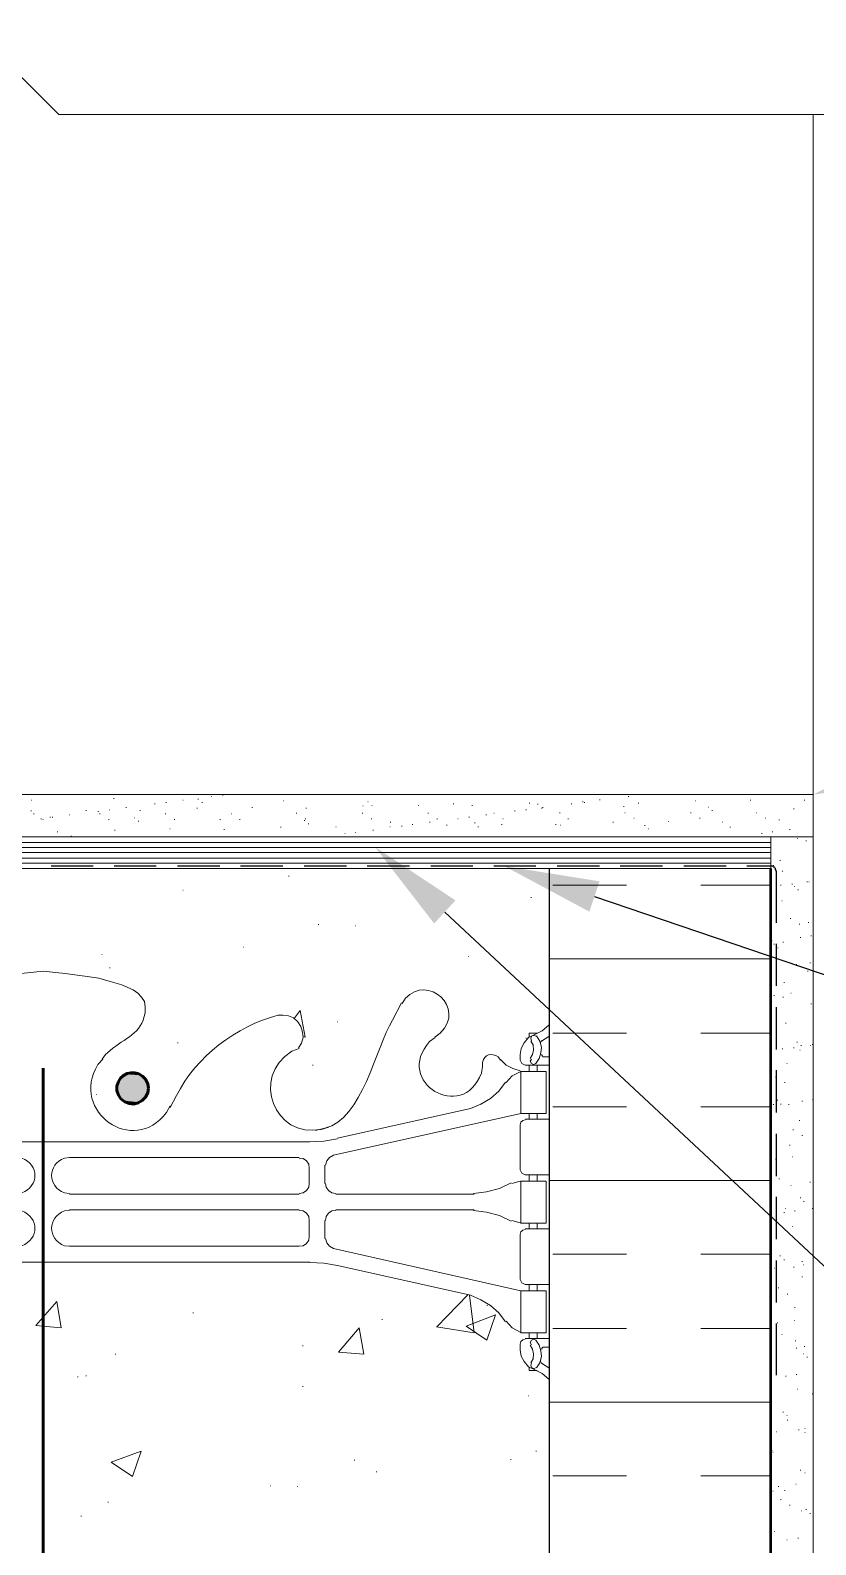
# Model space of a CAD drawing. Header units: millimetres. Extents: x 14 to 201, y 16 to 268.
# Drawn here: x 107.8 to 137.4, y 109 to 166 of the extents above; entities that cross this region are included whole.
import ezdxf

# ---------------------------------------------------------------- set-up
doc = ezdxf.new("R2010")
doc.units = ezdxf.units.MM
doc.header["$MEASUREMENT"] = 0
doc.layers.get('0').update_dxf_attribs({"linetype": 'CONTINUOUS'})

msp = doc.modelspace()

# ---------------------------------------------------------------- hatches: boundary and pattern name
at = {"true_color": 0x000007}
for points in [[(140.864, 137.753), (137.287, 137.245), (140.504, 138.896)], [(123.021, 132.397), (120.798, 135.276), (123.825, 133.265)], [(128.863, 132.842), (125.666, 134.556), (129.244, 133.985)], [(111.231, 126.598), (112.183, 126.513), (111.167, 126.513)], [(111.315, 126.682), (112.12, 126.598), (111.231, 126.598)], [(111.231, 126.598), (112.12, 126.598), (112.183, 126.513)], [(111.421, 126.725), (112.035, 126.682), (111.315, 126.682)], [(111.315, 126.682), (112.035, 126.682), (112.12, 126.598)], [(111.527, 126.767), (111.95, 126.725), (111.421, 126.725)], [(111.421, 126.725), (111.95, 126.725), (112.035, 126.682)], [(111.633, 126.788), (111.845, 126.767), (111.527, 126.767)], [(111.527, 126.767), (111.845, 126.767), (111.95, 126.725)], [(111.633, 126.788), (111.739, 126.788), (111.845, 126.767)], [(111.104, 126.301), (112.268, 126.196), (111.083, 126.196)], [(111.083, 126.196), (112.268, 126.09), (111.104, 126.09)], [(111.083, 126.196), (112.268, 126.196), (112.268, 126.09)], [(111.125, 126.407), (112.268, 126.301), (111.104, 126.301)], [(111.104, 126.301), (112.268, 126.301), (112.268, 126.196)], [(111.104, 126.09), (112.226, 125.984), (111.125, 125.984)], [(111.104, 126.09), (112.268, 126.09), (112.226, 125.984)], [(111.167, 126.513), (112.226, 126.407), (111.125, 126.407)], [(111.125, 126.407), (112.226, 126.407), (112.268, 126.301)], [(111.125, 125.984), (112.183, 125.878), (111.167, 125.878)], [(111.125, 125.984), (112.226, 125.984), (112.183, 125.878)], [(111.167, 126.513), (112.183, 126.513), (112.226, 126.407)], [(111.167, 125.878), (112.12, 125.793), (111.231, 125.793)], [(111.167, 125.878), (112.183, 125.878), (112.12, 125.793)], [(111.231, 125.793), (112.035, 125.73), (111.315, 125.73)], [(111.231, 125.793), (112.12, 125.793), (112.035, 125.73)], [(111.315, 125.73), (111.95, 125.666), (111.421, 125.666)], [(111.315, 125.73), (112.035, 125.73), (111.95, 125.666)], [(111.421, 125.666), (111.845, 125.624), (111.527, 125.624)], [(111.421, 125.666), (111.95, 125.666), (111.845, 125.624)], [(111.527, 125.624), (111.739, 125.603), (111.633, 125.603)], [(111.527, 125.624), (111.845, 125.624), (111.739, 125.603)]]:
    msp.add_hatch(color=0, dxfattribs=at).paths.add_polyline_path(points)

# ---------------------------------------------------------------- linework, layer by layer
at = {"color": 0, "linetype": 'Continuous', "lineweight": 15, "true_color": 0x000007}
for p, q in [((108.903, 162.835), (140.462, 162.835)), ((137.287, 137.245), (102.743, 137.245)), ((137.287, 137.245), (137.287, 77.766)), ((137.287, 135.657), (102.743, 135.657)), ((135.699, 134.472), (135.699, 135.657)), ((89.26, 134.472), (135.699, 134.472)), ((121.793, 129.413), (121.454, 128.757)), ((121.941, 129.582), (121.814, 129.392)), ((117.327, 128.947), (117.157, 128.947)), ((123.042, 128.122), (123.253, 128.27)), ((117.941, 127.698), (117.666, 127.593)), ((123.063, 128.101), (122.851, 127.952)), ((127.063, 127.995), (127.021, 127.91)), ((127.063, 127.974), (127.339, 128.143)), ((110.554, 127.296), (110.363, 127.085)), ((124.841, 127.169), (124.841, 127.021)), ((125.518, 127.254), (125.434, 127.381)), ((126.259, 127.466), (126.259, 127.254)), ((127.063, 127.466), (127.106, 127.402)), ((127.36, 127.381), (127.106, 127.381)), ((124.799, 126.767), (124.841, 127.021)), ((127.36, 127.063), (126.45, 127.063)), ((126.598, 127.063), (126.598, 126.831)), ((126.894, 127.063), (126.894, 126.831)), ((112.945, 125.285), (113.093, 125.539)), ((113.326, 125.92), (113.093, 125.476)), ((119.38, 124.312), (124.396, 125.434)), ((119.232, 123.677), (126.28, 125.243)), ((126.259, 124.82), (126.259, 123.126)), ((127.36, 125.031), (126.45, 125.031)), ((126.598, 125.243), (126.598, 125.031)), ((126.894, 125.243), (126.894, 125.031)), ((118.914, 124.693), (118.554, 124.608)), ((118.766, 124.65), (119.063, 124.735)), ((108.31, 124.185), (98.277, 124.185)), ((108.31, 124.185), (118.343, 124.185)), ((118.343, 124.185), (111.485, 124.185)), ((109.305, 123.592), (109.114, 123.571)), ((117.941, 123.592), (109.305, 123.592)), ((118.914, 122.618), (118.914, 123.296)), ((126.259, 122.703), (125.942, 122.618)), ((127.36, 122.936), (126.45, 122.936)), ((126.598, 122.936), (126.598, 122.703)), ((126.894, 122.936), (126.894, 122.703)), ((109.114, 122.259), (109.305, 122.237)), ((117.941, 122.216), (109.305, 122.216)), ((119.317, 122.216), (124.523, 122.216)), ((109.305, 121.602), (109.114, 121.581)), ((117.941, 121.624), (109.305, 121.624)), ((119.317, 121.624), (124.523, 121.624)), ((118.322, 121.221), (118.322, 120.629)), ((118.322, 121.2), (118.322, 120.65)), ((118.914, 121.221), (118.914, 120.544)), ((125.942, 121.221), (126.259, 121.137)), ((127.36, 120.904), (126.45, 120.904)), ((126.598, 120.904), (126.598, 121.116)), ((126.894, 120.904), (126.894, 121.116)), ((109.114, 120.269), (109.305, 120.248)), ((126.259, 118.999), (126.259, 120.692)), ((117.941, 120.248), (109.305, 120.248)), ((119.232, 120.163), (126.28, 118.576)), ((108.31, 119.655), (98.277, 119.655)), ((108.31, 119.655), (118.343, 119.655)), ((118.343, 119.655), (111.485, 119.655)), ((119.38, 119.528), (124.396, 118.406)), ((127.36, 118.808), (126.45, 118.808)), ((126.598, 118.576), (126.598, 118.808)), ((126.894, 118.576), (126.894, 118.808)), ((126.598, 116.776), (126.598, 116.988)), ((126.894, 116.776), (126.894, 116.988)), ((126.259, 116.353), (126.259, 116.565)), ((127.36, 116.776), (126.45, 116.776)), ((127.106, 116.438), (127.063, 116.374)), ((127.36, 116.459), (127.106, 116.459)), ((127.021, 115.93), (127.063, 115.845)), ((127.339, 115.676), (127.063, 115.845))]:
    msp.add_line(p, q, dxfattribs=at)
at = {"color": 0, "linetype": 'Continuous', "lineweight": 15, "true_color": 0x656565}
for p, q in [((137.287, 137.245), (137.287, 162.835)), ((107.865, 137.033), (107.887, 137.033)), ((110.956, 137.096), (110.977, 137.096)), ((112.501, 136.906), (112.522, 136.906)), ((112.924, 136.948), (112.945, 136.948)), ((113.559, 137.033), (113.58, 137.033)), ((114.131, 137.075), (114.152, 137.075)), ((114.279, 136.948), (114.3, 136.948)), ((114.639, 137.181), (114.66, 137.181)), ((115.062, 137.223), (115.083, 137.223)), ((117.348, 137.012), (117.369, 137.012)), ((120.333, 136.821), (120.354, 136.821)), ((120.523, 136.969), (120.544, 136.969)), ((120.671, 136.842), (120.692, 136.842)), ((122.428, 136.842), (122.449, 136.842)), ((123.74, 136.906), (123.762, 136.906)), ((124.439, 136.842), (124.46, 136.842)), ((126.598, 136.927), (126.619, 136.927)), ((126.915, 136.885), (126.936, 136.885)), ((128.185, 136.906), (128.207, 136.906)), ((128.609, 136.969), (128.63, 136.969)), ((128.672, 136.948), (128.693, 136.948)), ((129.244, 137.054), (129.265, 137.054)), ((130.154, 136.8), (130.175, 136.8)), ((130.323, 137.181), (130.344, 137.181)), ((130.704, 136.927), (130.725, 136.927)), ((132.842, 137.012), (132.863, 137.012)), ((134.916, 137.033), (134.938, 137.033)), ((136.948, 137.033), (136.969, 137.033)), ((107.844, 136.631), (107.865, 136.631)), ((107.95, 136.525), (107.971, 136.525)), ((108.225, 136.334), (108.246, 136.334)), ((108.289, 136.313), (108.31, 136.313)), ((108.564, 136.398), (108.585, 136.398)), ((108.649, 136.398), (108.67, 136.398)), ((109.284, 136.483), (109.305, 136.483)), ((109.918, 136.652), (109.94, 136.652)), ((110.363, 136.61), (110.384, 136.61)), ((110.427, 136.525), (110.448, 136.525)), ((110.765, 136.313), (110.786, 136.313)), ((110.786, 136.673), (110.807, 136.673)), ((111.421, 136.758), (111.443, 136.758)), ((111.739, 136.377), (111.76, 136.377)), ((111.887, 136.25), (111.908, 136.25)), ((111.95, 136.652), (111.972, 136.652)), ((112.903, 136.525), (112.924, 136.525)), ((113.242, 136.313), (113.263, 136.313)), ((114.088, 136.737), (114.11, 136.737)), ((114.956, 136.313), (114.977, 136.313)), ((115.38, 136.525), (115.401, 136.525)), ((115.697, 136.313), (115.718, 136.313)), ((116.163, 136.758), (116.184, 136.758)), ((117.835, 136.546), (117.856, 136.546)), ((118.131, 136.271), (118.152, 136.271)), ((118.174, 136.334), (118.195, 136.334)), ((118.195, 136.737), (118.216, 136.737)), ((120.311, 136.546), (120.333, 136.546)), ((120.65, 136.334), (120.671, 136.334)), ((122.788, 136.546), (122.809, 136.546)), ((123.126, 136.334), (123.148, 136.334)), ((123.91, 136.334), (123.931, 136.334)), ((124.333, 136.398), (124.354, 136.398)), ((124.968, 136.483), (124.989, 136.483)), ((125.264, 136.546), (125.285, 136.546)), ((125.603, 136.334), (125.624, 136.334)), ((126.048, 136.631), (126.069, 136.631)), ((126.471, 136.673), (126.492, 136.673)), ((127.063, 136.737), (127.085, 136.737)), ((127.106, 136.758), (127.127, 136.758)), ((127.741, 136.567), (127.762, 136.567)), ((128.058, 136.334), (128.079, 136.334)), ((130.196, 136.567), (130.217, 136.567)), ((130.535, 136.356), (130.556, 136.356)), ((131.826, 136.229), (131.847, 136.229)), ((132.673, 136.567), (132.694, 136.567)), ((133.011, 136.356), (133.033, 136.356)), ((133.329, 136.779), (133.35, 136.779)), ((133.477, 136.652), (133.498, 136.652)), ((135.149, 136.567), (135.17, 136.567)), ((135.488, 136.356), (135.509, 136.356)), ((135.996, 136.292), (136.017, 136.292)), ((136.546, 136.715), (136.567, 136.715)), ((108.839, 135.848), (108.86, 135.848)), ((109.347, 135.678), (109.368, 135.678)), ((110.998, 135.911), (111.019, 135.911)), ((113.072, 135.953), (113.093, 135.953)), ((115.104, 135.932), (115.126, 135.932)), ((117.242, 136.017), (117.263, 136.017)), ((118.279, 136.144), (118.3, 136.144)), ((119.317, 136.038), (119.338, 136.038)), ((119.655, 135.784), (119.676, 135.784)), ((120.057, 135.826), (120.078, 135.826)), ((120.714, 135.911), (120.735, 135.911)), ((121.349, 136.038), (121.37, 136.038)), ((121.37, 136.207), (121.391, 136.207)), ((121.793, 136.059), (121.814, 136.059)), ((122.195, 136.123), (122.216, 136.123)), ((122.851, 136.207), (122.873, 136.207)), ((123.486, 136.102), (123.508, 136.102)), ((124.545, 136.186), (124.566, 136.186)), ((124.672, 136.038), (124.693, 136.038)), ((125.561, 136.123), (125.582, 136.123)), ((127.593, 136.123), (127.614, 136.123)), ((127.762, 136.102), (127.783, 136.102)), ((129.752, 136.207), (129.773, 136.207)), ((130.937, 136.08), (130.958, 136.08)), ((131.085, 135.953), (131.106, 135.953)), ((133.858, 136.207), (133.879, 136.207)), ((134.154, 136.017), (134.176, 136.017)), ((135.34, 135.784), (135.361, 135.784)), ((135.742, 135.848), (135.763, 135.848)), ((136.398, 135.932), (136.419, 135.932)), ((135.699, 135.446), (102.955, 135.446)), ((135.699, 135.255), (102.955, 135.255)), ((136.694, 135.594), (136.715, 135.594)), ((137.012, 135.509), (137.033, 135.509)), ((135.699, 135.065), (102.955, 135.065)), ((135.699, 134.853), (102.955, 134.853)), ((135.699, 134.662), (102.955, 134.662)), ((135.784, 134.578), (135.805, 134.578)), ((135.784, 134.514), (135.805, 134.514)), ((136.038, 134.768), (136.059, 134.768)), ((117.538, 134.176), (117.56, 134.176)), ((136.123, 134.366), (136.144, 134.366)), ((137.054, 133.964), (137.075, 133.964)), ((137.118, 133.964), (137.139, 133.964)), ((113.559, 133.646), (113.58, 133.646)), ((126.661, 133.371), (126.682, 133.371)), ((127.487, 133.837), (130.26, 133.837)), ((133.054, 133.837), (135.699, 133.837)), ((136.059, 133.837), (136.08, 133.837)), ((136.483, 133.879), (136.504, 133.879)), ((136.567, 133.794), (136.589, 133.794)), ((136.715, 133.667), (136.737, 133.667)), ((136.102, 133.244), (136.123, 133.244)), ((118.66, 132.355), (118.681, 132.355)), ((120.057, 132.313), (120.078, 132.313)), ((136.419, 132.588), (136.44, 132.588)), ((136.758, 132.376), (136.779, 132.376)), ((137.096, 132.44), (137.118, 132.44)), ((135.721, 131.741), (135.742, 131.741)), ((136.144, 131.699), (136.165, 131.699)), ((136.8, 131.868), (136.821, 131.868)), ((137.202, 131.932), (137.223, 131.932)), ((110.511, 131.233), (110.532, 131.233)), ((115.845, 131.509), (115.866, 131.509)), ((124.312, 131.149), (124.333, 131.149)), ((135.805, 131.614), (135.826, 131.614)), ((135.953, 131.487), (135.975, 131.487)), ((110.807, 130.725), (110.829, 130.725)), ((127.36, 131.064), (135.699, 131.064)), ((136.652, 130.852), (136.673, 130.852)), ((137.075, 130.598), (137.096, 130.598)), ((137.16, 130.916), (137.181, 130.916)), ((136.186, 130.175), (136.207, 130.175)), ((135.805, 129.688), (135.826, 129.688)), ((136.144, 129.625), (136.165, 129.625)), ((136.44, 129.773), (136.462, 129.773)), ((137.202, 129.371), (137.223, 129.371)), ((117.75, 128.82), (117.983, 129.117)), ((118.174, 128.122), (117.983, 129.117)), ((119.38, 128.693), (119.401, 128.693)), ((127.487, 128.27), (130.26, 128.27)), ((133.054, 128.27), (135.699, 128.27)), ((135.89, 128.651), (135.911, 128.651)), ((136.25, 128.651), (136.271, 128.651)), ((113.369, 127.91), (113.39, 127.91)), ((118.089, 128.143), (118.174, 128.122)), ((126.471, 128.079), (126.492, 128.079)), ((136.123, 127.677), (136.144, 127.677)), ((136.546, 127.72), (136.567, 127.72)), ((136.673, 127.931), (136.694, 127.931)), ((136.821, 127.804), (136.842, 127.804)), ((137.181, 127.804), (137.202, 127.804)), ((137.245, 127.847), (137.266, 127.847)), ((136.292, 127.127), (136.313, 127.127)), ((136.779, 127.635), (136.8, 127.635)), ((118.449, 127.063), (118.47, 127.063)), ((135.869, 126.619), (135.89, 126.619)), ((110.299, 125.963), (110.321, 125.963)), ((136.207, 126.407), (136.229, 126.407)), ((127.487, 125.497), (130.26, 125.497)), ((133.054, 125.497), (135.699, 125.497)), ((135.784, 125.582), (135.805, 125.582)), ((135.932, 125.751), (135.953, 125.751)), ((136.059, 125.603), (136.08, 125.603)), ((136.356, 125.582), (136.377, 125.582)), ((136.864, 125.709), (136.885, 125.709)), ((137.266, 125.772), (137.287, 125.772)), ((136.758, 124.989), (136.779, 124.989)), ((136.525, 124.629), (136.546, 124.629)), ((136.864, 124.418), (136.885, 124.418)), ((136.398, 124.058), (136.419, 124.058)), ((135.869, 123.529), (135.89, 123.529)), ((136.504, 123.613), (136.525, 123.613)), ((127.36, 122.724), (135.699, 122.724)), ((135.996, 122.788), (136.017, 122.788)), ((136.44, 122.534), (136.462, 122.534)), ((137.16, 122.661), (137.181, 122.661)), ((136.8, 122.068), (136.821, 122.068)), ((136.186, 121.518), (136.207, 121.518)), ((136.229, 121.666), (136.25, 121.666)), ((136.589, 121.581), (136.61, 121.581)), ((136.927, 121.941), (136.948, 121.941)), ((137.245, 121.666), (137.266, 121.666)), ((136.504, 120.989), (136.525, 120.989)), ((127.487, 119.951), (130.26, 119.951)), ((133.054, 119.951), (135.699, 119.951)), ((136.038, 119.888), (136.059, 119.888)), ((136.186, 119.74), (136.207, 119.74)), ((135.826, 119.422), (135.848, 119.422)), ((136.546, 119.465), (136.567, 119.465)), ((136.864, 119.676), (136.885, 119.676)), ((136.906, 119.549), (136.927, 119.549)), ((135.975, 118.681), (135.996, 118.681)), ((136.864, 119.105), (136.885, 119.105)), ((108.035, 117.263), (108.818, 118.174)), ((108.987, 117.179), (108.818, 118.174)), ((123.126, 117.221), (124.291, 118.428)), ((124.523, 116.988), (124.354, 118.406)), ((125.01, 118.025), (125.031, 118.025)), ((136.313, 118.449), (136.334, 118.449)), ((113.94, 117.75), (113.961, 117.75)), ((121.052, 117.496), (121.073, 117.496)), ((124.227, 117.242), (125.328, 117.666)), ((125.01, 116.713), (125.328, 117.666)), ((136.567, 117.454), (136.589, 117.454)), ((136.589, 117.941), (136.61, 117.941)), ((108.035, 117.263), (108.987, 117.179)), ((119.422, 116.269), (120.205, 117.179)), ((120.375, 116.184), (120.205, 117.179)), ((123.105, 117.221), (124.523, 116.988)), ((124.227, 117.242), (125.01, 116.713)), ((127.487, 117.157), (130.26, 117.157)), ((133.054, 117.157), (135.699, 117.157)), ((135.932, 117.369), (135.953, 117.369)), ((136.102, 116.925), (136.123, 116.925)), ((118.068, 116.501), (118.089, 116.501)), ((119.422, 116.269), (120.375, 116.184)), ((136.61, 116.692), (136.631, 116.692)), ((136.652, 116.417), (136.673, 116.417)), ((136.948, 116.48), (136.969, 116.48)), ((111.019, 116.184), (111.04, 116.184)), ((136.906, 116.205), (136.927, 116.205)), ((137.054, 116.078), (137.075, 116.078)), ((109.601, 115.337), (109.622, 115.337)), ((109.918, 115.38), (109.94, 115.38)), ((136.25, 115.358), (136.271, 115.358)), ((136.652, 115.422), (136.673, 115.422)), ((118.068, 114.977), (118.089, 114.977)), ((126.556, 114.618), (126.577, 114.618)), ((136.694, 114.871), (136.715, 114.871)), ((137.245, 114.702), (137.266, 114.702)), ((127.36, 114.385), (135.699, 114.385)), ((136.144, 114.004), (136.165, 114.004)), ((136.292, 113.877), (136.313, 113.877)), ((136.313, 113.707), (136.334, 113.707)), ((135.89, 113.263), (135.911, 113.263)), ((136.737, 113.347), (136.758, 113.347)), ((136.969, 113.39), (136.991, 113.39)), ((136.969, 113.242), (136.991, 113.242)), ((110.871, 112.12), (111.993, 112.543)), ((111.675, 111.591), (111.993, 112.543)), ((126.852, 112.543), (126.873, 112.543)), ((135.721, 112.564), (135.742, 112.564)), ((135.763, 112.501), (135.784, 112.501)), ((110.871, 112.12), (111.675, 111.591)), ((120.015, 112.204), (120.036, 112.204)), ((120.84, 111.76), (120.862, 111.76)), ((125.899, 112.226), (125.92, 112.226)), ((136.8, 111.823), (136.821, 111.823)), ((136.969, 111.718), (136.991, 111.718)), ((116.861, 111.231), (116.882, 111.231)), ((117.877, 111.21), (117.898, 111.21)), ((127.487, 111.612), (130.26, 111.612)), ((133.054, 111.612), (135.699, 111.612)), ((135.975, 111.21), (135.996, 111.21)), ((136.631, 111.294), (136.652, 111.294)), ((110.744, 110.617), (110.765, 110.617)), ((135.763, 111.04), (135.784, 111.04)), ((136.059, 110.723), (136.08, 110.723)), ((136.207, 111.061), (136.229, 111.061)), ((109.728, 110.088), (109.749, 110.088)), ((136.398, 110.511), (136.419, 110.511)), ((136.842, 110.299), (136.864, 110.299)), ((137.012, 110.342), (137.033, 110.342)), ((137.16, 110.194), (137.181, 110.194)), ((135.826, 109.516), (135.848, 109.516)), ((136.292, 109.199), (136.313, 109.199)), ((136.715, 109.262), (136.737, 109.262))]:
    msp.add_line(p, q, dxfattribs=at)
at = {"color": 0, "linetype": 'Continuous', "lineweight": 25, "true_color": 0x000007}
for p, q in [((110.194, 134.556), (108.606, 134.556)), ((112.564, 134.556), (110.977, 134.556)), ((114.956, 134.556), (113.369, 134.556)), ((117.327, 134.556), (115.739, 134.556)), ((119.719, 134.556), (118.131, 134.556)), ((122.089, 134.556), (120.502, 134.556)), ((124.481, 134.556), (122.894, 134.556)), ((126.852, 134.556), (125.264, 134.556)), ((129.244, 134.556), (127.656, 134.556)), ((131.614, 134.556), (130.027, 134.556)), ((134.006, 134.556), (132.419, 134.556)), ((127.36, 77.766), (127.36, 134.472)), ((135.89, 134.366), (135.89, 132.419)), ((135.89, 131.636), (135.89, 130.048)), ((135.89, 129.244), (135.89, 127.656)), ((135.89, 126.873), (135.89, 125.285)), ((135.89, 124.481), (135.89, 122.894)), ((135.89, 122.111), (135.89, 120.523)), ((135.89, 119.719), (135.89, 118.131)), ((135.89, 117.348), (135.89, 115.401))]:
    msp.add_line(p, q, dxfattribs=at)
at = {"color": 0, "linetype": 'Continuous', "lineweight": 53, "true_color": 0x000007}
msp.add_line((135.699, 77.766), (135.699, 134.472), dxfattribs=at)
at = {"color": 0, "linetype": 'Continuous', "lineweight": 60, "true_color": 0x000007}
msp.add_line((108.31, 126.958), (108.31, 74.994), dxfattribs=at)
at = {"color": 0, "linetype": 'Continuous', "lineweight": 15, "true_color": 0x000007}
for points in [[(105.728, 159.66), (105.728, 166.01), (108.903, 162.835)], [(104.479, 129.032), (104.457, 129.244), (104.5, 129.455), (104.606, 129.625), (104.733, 129.773), (104.923, 129.9), (105.346, 130.09), (105.791, 130.217), (106.214, 130.344), (106.638, 130.408), (107.484, 130.514), (108.31, 130.598)], [(112.141, 129.032), (112.141, 129.244), (112.12, 129.455), (112.014, 129.625), (111.866, 129.773), (111.696, 129.9), (111.273, 130.09), (110.829, 130.217), (110.405, 130.344), (109.961, 130.408), (109.135, 130.514), (108.31, 130.598)], [(117.92, 127.72), (118.025, 127.889), (118.089, 128.101), (118.068, 128.312), (118.004, 128.524), (117.898, 128.693), (117.729, 128.841), (117.538, 128.926), (117.327, 128.947)], [(126.894, 128.27), (126.598, 128.27), (126.598, 128.122)], [(126.788, 128.207), (127.085, 128.355), (127.339, 128.566)], [(126.788, 128.207), (126.577, 128.101), (126.407, 127.91), (126.301, 127.698), (126.259, 127.466)], [(126.64, 127.317), (126.725, 127.466), (126.767, 127.635), (126.746, 127.825), (126.661, 127.974)], [(126.894, 128.143), (126.788, 128.185), (126.704, 128.164), (126.661, 128.079), (126.682, 127.974)], [(126.852, 127.127), (126.979, 127.317), (127.042, 127.529), (127.063, 127.741), (127, 127.974), (126.873, 128.164)], [(110.532, 127.296), (110.659, 127.466), (110.829, 127.614)], [(125.518, 127.275), (125.73, 127.063), (125.984, 126.936), (126.259, 126.852)], [(126.259, 127.254), (126.323, 127.127), (126.45, 127.063)], [(126.682, 127.296), (126.64, 127.212), (126.682, 127.127), (126.767, 127.085), (126.852, 127.127)], [(126.28, 126.831), (125.963, 126.661), (125.73, 126.407)], [(124.396, 125.434), (124.777, 125.603), (125.137, 125.815), (125.455, 126.09), (125.709, 126.429)], [(126.45, 125.01), (126.365, 124.989), (126.28, 124.926), (126.259, 124.82)], [(118.343, 124.185), (118.872, 124.206), (119.38, 124.291)], [(119.232, 123.677), (119.084, 123.592), (118.978, 123.465), (118.936, 123.296)], [(118.322, 123.19), (118.3, 123.338), (118.216, 123.465), (118.089, 123.55), (117.941, 123.571)], [(118.322, 122.64), (118.322, 123.19), (118.322, 122.618)], [(126.259, 123.126), (126.323, 122.999), (126.45, 122.936)], [(117.941, 122.237), (118.089, 122.259), (118.216, 122.343), (118.3, 122.47), (118.322, 122.618)], [(118.936, 122.618), (118.957, 122.47), (119.041, 122.343), (119.168, 122.259), (119.317, 122.237)], [(124.502, 122.237), (124.989, 122.301), (125.476, 122.428), (125.92, 122.64)], [(126.28, 121.92), (126.28, 122.703), (127.233, 122.703), (127.233, 121.92)], [(118.322, 121.221), (118.3, 121.37), (118.216, 121.497), (118.089, 121.581), (117.941, 121.602)], [(119.317, 121.602), (119.168, 121.581), (119.041, 121.497), (118.957, 121.37), (118.936, 121.221)], [(125.92, 121.2), (125.476, 121.412), (124.989, 121.539), (124.502, 121.602)], [(126.28, 121.92), (126.28, 121.116), (127.233, 121.116), (127.233, 121.92)], [(126.45, 120.883), (126.365, 120.862), (126.28, 120.798), (126.259, 120.692)], [(117.941, 120.248), (118.089, 120.269), (118.216, 120.354), (118.3, 120.481), (118.322, 120.629)], [(118.936, 120.544), (118.978, 120.375), (119.084, 120.248), (119.232, 120.163)], [(119.38, 119.528), (118.872, 119.613), (118.343, 119.634)], [(126.259, 118.999), (126.323, 118.872), (126.45, 118.808)], [(125.709, 117.411), (125.455, 117.75), (125.137, 118.025), (124.777, 118.237), (124.396, 118.406)], [(125.73, 117.433), (125.963, 117.179), (126.28, 117.009)], [(126.45, 116.755), (126.365, 116.734), (126.28, 116.671), (126.259, 116.565)], [(126.259, 116.353), (126.301, 116.12), (126.407, 115.909), (126.577, 115.718), (126.788, 115.612)], [(126.852, 116.713), (126.767, 116.755), (126.682, 116.713), (126.64, 116.628), (126.682, 116.544)], [(126.661, 115.866), (126.746, 116.014), (126.767, 116.205), (126.725, 116.374), (126.64, 116.522)], [(126.873, 115.676), (127, 115.866), (127.063, 116.099), (127.042, 116.311), (126.979, 116.522), (126.852, 116.713)], [(126.894, 115.57), (126.598, 115.57), (126.598, 115.697)], [(126.682, 115.866), (126.661, 115.76), (126.704, 115.676), (126.788, 115.655), (126.894, 115.697)], [(127.339, 115.253), (127.085, 115.464), (126.788, 115.612)]]:
    msp.add_lwpolyline(points, dxfattribs=at)
at = {"color": 0, "linetype": 'Continuous', "lineweight": 25, "true_color": 0x000007}
for points in [[(135.89, 134.366), (135.89, 134.387), (135.869, 134.43), (135.869, 134.472), (135.848, 134.493), (135.826, 134.514), (135.784, 134.535), (135.763, 134.556), (134.789, 134.556)], [(129.053, 133.413), (150.432, 126.153), (154.94, 126.153)], [(123.423, 132.821), (148.929, 109.029), (165.248, 109.029)]]:
    msp.add_lwpolyline(points, dxfattribs=at)
at = {"color": 0, "linetype": 'Continuous', "lineweight": 60, "true_color": 0x000007}
for points in [[(112.268, 126.196), (112.247, 126.365), (112.162, 126.534)], [(111.146, 126.45), (111.083, 126.28), (111.083, 126.111), (111.146, 125.942), (111.231, 125.793), (111.379, 125.688), (111.548, 125.624), (111.718, 125.603), (111.887, 125.645), (112.035, 125.73), (112.162, 125.857), (112.247, 126.026), (112.268, 126.196)]]:
    msp.add_lwpolyline(points, dxfattribs=at)
at = {"color": 0, "linetype": 'Continuous', "lineweight": 15, "true_color": 0x000007}
for points in [[(127.233, 125.243), (126.28, 125.243), (126.28, 126.831), (127.233, 126.831)], [(127.233, 118.576), (126.28, 118.576), (126.28, 116.988), (127.233, 116.988)]]:
    msp.add_lwpolyline(points, close=True, dxfattribs=at)
for points in [[(123.253, 128.27), (124.237, 129.238), (122.773, 130.502), (121.941, 129.582)], [(110.829, 127.614), (111.383, 128.095), (112.011, 128.238), (112.141, 129.032)], [(117.157, 128.947), (115.574, 128.54), (114.064, 127.397), (113.326, 125.92)], [(121.454, 128.757), (120.821, 127.714), (120.313, 125.02), (118.914, 124.693)], [(122.851, 127.952), (121.488, 126.442), (124.086, 124.861), (124.799, 126.767)], [(117.666, 127.593), (116.098, 126.597), (117.013, 124.303), (118.766, 124.65)], [(125.434, 127.381), (125.184, 127.544), (124.919, 127.475), (124.841, 127.169)], [(110.363, 127.085), (109.302, 125.325), (111.71, 123.615), (112.945, 125.285)], [(107.506, 122.259), (108.16, 122.507), (108.16, 123.323), (107.506, 123.571)], [(109.114, 123.571), (108.46, 123.323), (108.46, 122.507), (109.114, 122.259)], [(107.506, 120.269), (108.16, 120.517), (108.16, 121.333), (107.506, 121.581)], [(109.114, 121.581), (108.46, 121.333), (108.46, 120.517), (109.114, 120.269)]]:
    msp.add_open_spline(points, degree=3, dxfattribs=at)
at = {"color": 0, "linetype": 'Continuous', "lineweight": 60, "true_color": 0x000007}
msp.add_open_spline([(112.162, 126.534), (111.892, 126.919), (111.299, 126.833), (111.146, 126.45)], degree=3, dxfattribs=at)

doc.saveas('drawing.dxf')
